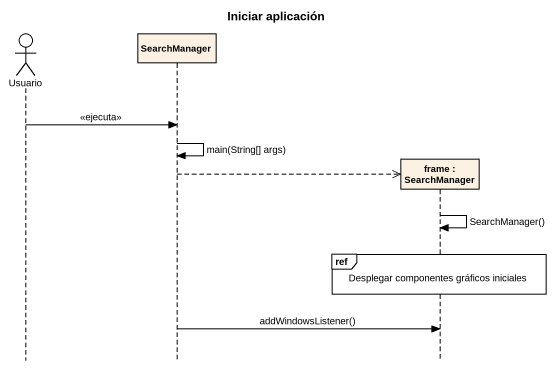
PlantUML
@startuml
title Iniciar aplicación
hide footbox
actor Usuario
participant SearchManager
participant "frame : SearchManager" as frame_

Usuario -> SearchManager : <<ejecuta>>
SearchManager -> SearchManager : main(String[] args)
SearchManager -->> frame_ **
frame_ -> frame_ : SearchManager()
ref over frame_ : Desplegar componentes gráficos iniciales
SearchManager -> frame_ : addWindowsListener()
@enduml
